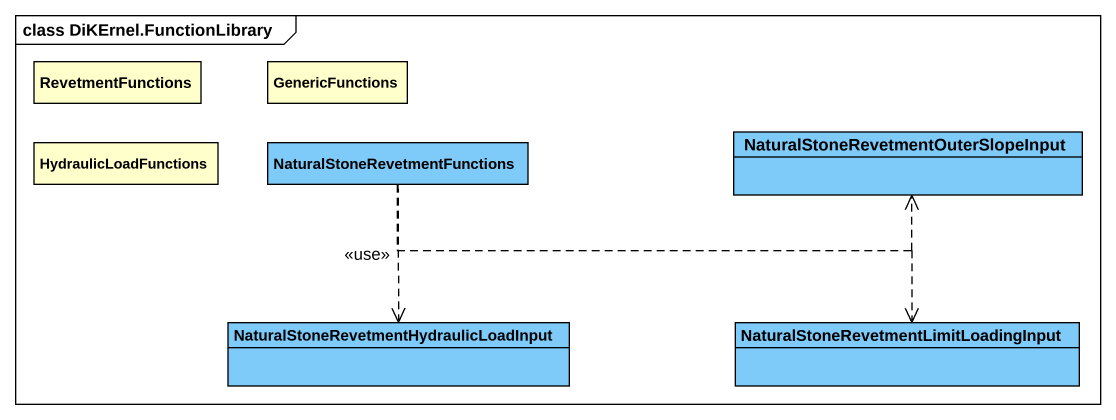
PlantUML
@startuml
mainframe class DiKErnel.FunctionLibrary
hide circle
hide empty members
class RevetmentFunctions
class GenericFunctions
class HydraulicLoadFunctions
class "NaturalStoneRevetmentFunctions" as NaturalStoneRevetmentFunctio #7ECAF9
class "NaturalStoneRevetmentOuterSlopeInput" as NaturalStoneRevetmentOuterSl #7ECAF9
class "NaturalStoneRevetmentHydraulicLoadInput" as NaturalStoneRevetmentHydraul #7ECAF9
class "NaturalStoneRevetmentLimitLoadingInput" as NaturalStoneRevetmentLimitLo #7ECAF9
NaturalStoneRevetmentFunctio .right.> NaturalStoneRevetmentOuterSl
NaturalStoneRevetmentFunctio ..> NaturalStoneRevetmentHydraul : <<use>>
NaturalStoneRevetmentFunctio .right.> NaturalStoneRevetmentLimitLo
@enduml
